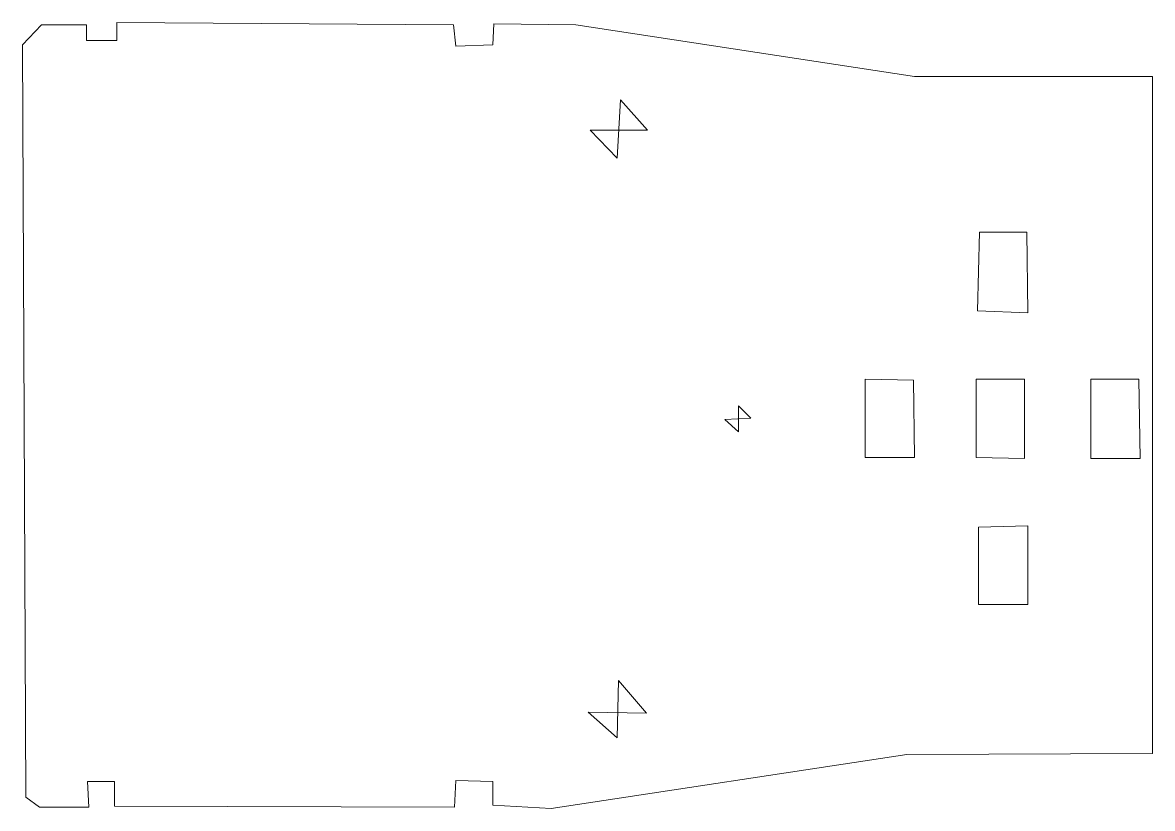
# Model space of a CAD drawing. Extents: x 184.1 to 267.4, y 529 to 587.
import ezdxf

# ---------------------------------------------------------------- set-up
doc = ezdxf.new("R2010")
doc.units = 0
doc.header["$MEASUREMENT"] = 0
doc.layers.add('图层 1', color=7, linetype='Continuous', lineweight=0)

msp = doc.modelspace()

# ---------------------------------------------------------------- linework, layer by layer
at = {"layer": '图层 1'}
for points, knots in [([(184.08, 585.36), (184.08, 585.36), (184.328, 529.814), (184.328, 529.814), (184.328, 529.814), (185.322, 529.069), (185.322, 529.069), (185.322, 529.069), (188.964, 529.069), (188.964, 529.069), (188.964, 529.069), (188.881, 530.973), (188.881, 530.973), (188.881, 530.973), (190.868, 530.973), (190.868, 530.973), (190.868, 530.973), (190.868, 529.151), (190.868, 529.151), (190.868, 529.151), (215.951, 529.069), (215.951, 529.069), (215.951, 529.069), (216.034, 531.055), (216.034, 531.055), (216.034, 531.055), (218.765, 530.973), (218.765, 530.973), (218.765, 530.973), (218.765, 529.234), (218.765, 529.234), (218.765, 529.234), (223.07, 528.986), (223.07, 528.986), (223.07, 528.986), (249.312, 532.959), (249.312, 532.959), (249.312, 532.959), (267.441, 533.042), (267.441, 533.042), (267.441, 533.042), (267.441, 583.042), (267.441, 583.042), (267.441, 583.042), (249.891, 583.042), (249.891, 583.042), (249.891, 583.042), (224.891, 586.85), (224.891, 586.85), (224.891, 586.85), (218.848, 586.933), (218.848, 586.933), (218.848, 586.933), (218.765, 585.36), (218.765, 585.36), (218.765, 585.36), (216.034, 585.277), (216.034, 585.277), (216.034, 585.277), (215.868, 586.85), (215.868, 586.85), (215.868, 586.85), (191.034, 587.016), (191.034, 587.016), (191.034, 587.016), (191.034, 585.691), (191.034, 585.691), (191.034, 585.691), (188.799, 585.691), (188.799, 585.691), (188.799, 585.691), (188.799, 586.85), (188.799, 586.85), (188.799, 586.85), (185.487, 586.85), (185.487, 586.85), (185.487, 586.85), (184.08, 585.36), (184.08, 585.36)], [0, 0, 0, 0, 1, 1, 1, 2, 2, 2, 3, 3, 3, 4, 4, 4, 5, 5, 5, 6, 6, 6, 7, 7, 7, 8, 8, 8, 9, 9, 9, 10, 10, 10, 11, 11, 11, 12, 12, 12, 13, 13, 13, 14, 14, 14, 15, 15, 15, 16, 16, 16, 17, 17, 17, 18, 18, 18, 19, 19, 19, 20, 20, 20, 21, 21, 21, 22, 22, 22, 23, 23, 23, 24, 24, 24, 25, 25, 25, 26, 26, 26, 26]), ([(225.967, 579.069), (225.967, 579.069), (230.189, 579.069), (230.189, 579.069), (230.189, 579.069), (228.203, 581.304), (228.203, 581.304), (228.203, 581.304), (227.954, 576.999), (227.954, 576.999), (227.954, 576.999), (225.967, 579.069), (225.967, 579.069)], [0, 0, 0, 0, 1, 1, 1, 2, 2, 2, 3, 3, 3, 4, 4, 4, 4]), ([(258.169, 571.535), (258.169, 571.535), (254.693, 571.535), (254.693, 571.535), (254.693, 571.535), (254.527, 565.741), (254.527, 565.741), (254.527, 565.741), (258.252, 565.575), (258.252, 565.575), (258.252, 565.575), (258.169, 571.535), (258.169, 571.535)], [0, 0, 0, 0, 1, 1, 1, 2, 2, 2, 3, 3, 3, 4, 4, 4, 4]), ([(249.808, 560.608), (249.808, 560.608), (246.249, 560.691), (246.249, 560.691), (246.249, 560.691), (246.249, 554.896), (246.249, 554.896), (246.249, 554.896), (249.891, 554.896), (249.891, 554.896), (249.891, 554.896), (249.808, 560.608), (249.808, 560.608)], [0, 0, 0, 0, 1, 1, 1, 2, 2, 2, 3, 3, 3, 4, 4, 4, 4]), ([(254.444, 560.691), (254.444, 560.691), (254.444, 554.896), (254.444, 554.896), (254.444, 554.896), (258.004, 554.814), (258.004, 554.814), (258.004, 554.814), (258.004, 560.691), (258.004, 560.691), (258.004, 560.691), (254.444, 560.691), (254.444, 560.691)], [0, 0, 0, 0, 1, 1, 1, 2, 2, 2, 3, 3, 3, 4, 4, 4, 4]), ([(262.888, 560.691), (262.888, 560.691), (262.888, 554.814), (262.888, 554.814), (262.888, 554.814), (266.53, 554.814), (266.53, 554.814), (266.53, 554.814), (266.448, 560.691), (266.448, 560.691), (266.448, 560.691), (262.888, 560.691), (262.888, 560.691)], [0, 0, 0, 0, 1, 1, 1, 2, 2, 2, 3, 3, 3, 4, 4, 4, 4]), ([(237.805, 557.794), (237.805, 557.794), (235.901, 557.711), (235.901, 557.711), (235.901, 557.711), (236.895, 556.8), (236.895, 556.8), (236.895, 556.8), (236.895, 558.704), (236.895, 558.704), (236.895, 558.704), (237.805, 557.794), (237.805, 557.794)], [0, 0, 0, 0, 1, 1, 1, 2, 2, 2, 3, 3, 3, 4, 4, 4, 4]), ([(254.61, 549.764), (254.61, 549.764), (254.61, 544.052), (254.61, 544.052), (254.61, 544.052), (258.252, 544.052), (258.252, 544.052), (258.252, 544.052), (258.252, 549.847), (258.252, 549.847), (258.252, 549.847), (254.61, 549.764), (254.61, 549.764)], [0, 0, 0, 0, 1, 1, 1, 2, 2, 2, 3, 3, 3, 4, 4, 4, 4]), ([(228.037, 538.423), (228.037, 538.423), (227.954, 534.201), (227.954, 534.201), (227.954, 534.201), (225.802, 536.105), (225.802, 536.105), (225.802, 536.105), (230.106, 536.022), (230.106, 536.022), (230.106, 536.022), (228.037, 538.423), (228.037, 538.423)], [0, 0, 0, 0, 1, 1, 1, 2, 2, 2, 3, 3, 3, 4, 4, 4, 4])]:
    msp.add_open_spline(points, degree=3, knots=knots, dxfattribs=at)

doc.saveas('drawing.dxf')
